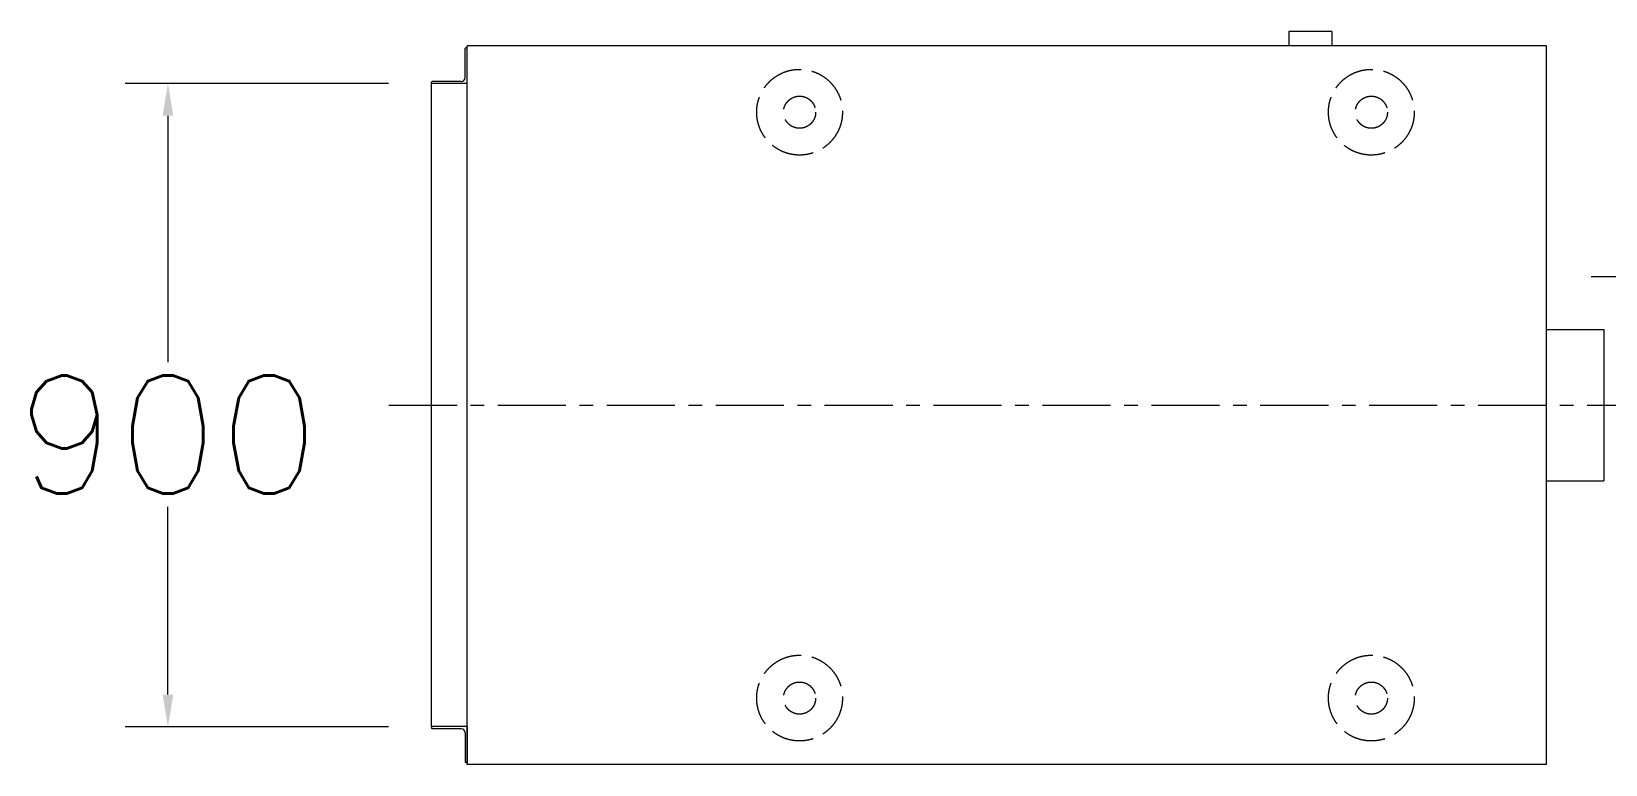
# Model space of a CAD drawing. Header units: millimetres. Extents: x 1925 to 561113, y 7411 to 433459.
# Drawn here: x 403889 to 459829, y 297838 to 323898 of the extents above; entities that cross this region are included whole.
import ezdxf

# ---------------------------------------------------------------- set-up
doc = ezdxf.new("R2010")
doc.units = ezdxf.units.MM
doc.header["$LTSCALE"] = 25.4
doc.linetypes.add('ACAD_ISO02W100', pattern=[15, 12, -3])
doc.linetypes.add('CENTER', pattern=[50.8, 31.75, -6.35, 6.35, -6.35])
doc.layers.get('Defpoints').update_dxf_attribs({"lineweight": 5})
doc.layers.add('CAXA0', color=7, linetype='Continuous', lineweight=5)
doc.layers.add('CAXA1', color=5, linetype='CENTER', lineweight=5)
doc.styles.add('Roman', font='romans')
doc.styles.get("Standard").update_dxf_attribs({"font": 'arial.ttf'})
doc.dimstyles.new('ISO-25', dxfattribs={"dimscale": 30, "dimtxt": 38.1, "dimasz": 38.1, "dimexe": 50.8, "dimexo": 50.8, "dimgap": 15.875, "dimtad": 1, "dimtih": 1, "dimtoh": 1, "dimdec": 1, "dimlfac": 0.03937, "dimdsep": 46, "dimtxsty": 'Standard', "dimcen": 63.5, "dimclrd": 7, "dimclre": 7, "dimclrt": 7, "dimadec": 0, "dimazin": 0, "dimtfac": 1, "dimtdec": 1, "dimtmove": 0, "dimatfit": 3, "dimfxl": 25.4, "dimlwd": 5, "dimlwe": 5, "dimarcsym": 0})

# ---------------------------------------------------------------- blocks, each defined once
blk = doc.blocks.new('*D11')
at = {"color": 7, "linetype": 'Continuous', "lineweight": 5, "transparency": 16777216}
for p, q in [((416581, 322044), (407215, 322044)), ((408739, 320901), (408739, 312145)), ((408739, 300327), (408739, 307001)), ((416581, 299184), (407215, 299184))]:
    blk.add_line(p, q, dxfattribs=at)
at = {"color": 7, "transparency": 16777216}
for points in [[(408548, 320901), (408929, 320901), (408739, 322044)], [(408548, 300327), (408929, 300327), (408739, 299184)]]:
    blk.add_solid(points, dxfattribs=at)
at = {"layer": 'Defpoints', "color": 0, "transparency": 16777216}
for p in [(418105, 322044), (408739, 299184), (418105, 299184)]:
    blk.add_point(p, dxfattribs=at)
at = {"color": 7, "lineweight": 5, "transparency": 16777216, "insert": (408739, 309573), "char_height": 4191, "attachment_point": 5, "style": 'Roman'}
blk.add_mtext('900', dxfattribs=at)

msp = doc.modelspace()

# ---------------------------------------------------------------- linework, layer by layer
at = {"color": 7, "lineweight": 5}
for p, q in [((448579.73, 323898.33), (448579.73, 323390.33)), ((450103.73, 323898.33), (448579.73, 323898.33)), ((450103.73, 323898.33), (450103.73, 323390.33)), ((419375.27, 297837.98), (419375.27, 323390.33)), ((421199.79, 323390.33), (419375.27, 323390.33)), ((457729.19, 323390.33), (420721.47, 323390.33)), ((457729.19, 297837.98), (457729.19, 323390.33)), ((418105.27, 299184.18), (418105.27, 322044.14)), ((457729.19, 313306.39), (459765.04, 313306.39)), ((459765.04, 313306.39), (459765.04, 307921.6)), ((457729.19, 307921.6), (459765.04, 307921.6)), ((457729.19, 297837.98), (419375.27, 297837.98))]:
    msp.add_line(p, q, dxfattribs=at)
at = {"color": 7, "linetype": 'ACAD_ISO02W100', "lineweight": 5, "ltscale": 5}
for centre, radius in [((431186.24, 321028.14), 1524), ((451506.2, 321028.14), 1524), ((431186.24, 321028.14), 571.5), ((451506.2, 321028.14), 571.5), ((431186.24, 300200.18), 1524), ((451506.2, 300200.18), 1524), ((431186.24, 300200.18), 571.5), ((451506.2, 300200.18), 571.5)]:
    msp.add_circle(centre, radius, dxfattribs=at)
at = {"layer": 'CAXA0', "color": 7, "lineweight": 5}
for p, q in [((419299.07, 322260.04), (419299.07, 323288.73)), ((419375.27, 323314.13), (419324.47, 323314.13)), ((419375.27, 322044.14), (419375.27, 323314.13)), ((418105.27, 322044.14), (418105.27, 322094.94)), ((419375.27, 322044.14), (418105.27, 322044.14)), ((419159.37, 322120.34), (418130.67, 322120.34)), ((419375.27, 299184.18), (418105.27, 299184.18)), ((418105.27, 299184.18), (418105.27, 299133.38)), ((419159.37, 299107.98), (418130.67, 299107.98)), ((419299.07, 298968.28), (419299.07, 297939.58)), ((419375.27, 299184.18), (419375.27, 297914.18)), ((419375.27, 297914.18), (419324.47, 297914.18))]:
    msp.add_line(p, q, dxfattribs=at)
for centre, radius, start, end in [((419324.47, 323288.73), 25.4, 90, 180), ((419159.37, 322260.04), 139.7, 270, 0), ((418130.67, 322094.94), 25.4, 90, 180), ((418130.67, 299133.38), 25.4, 180, 270), ((419159.37, 298968.28), 139.7, 0, 90), ((419324.47, 297939.58), 25.4, 180, 270)]:
    msp.add_arc(centre, radius, start, end, dxfattribs=at)
at = {"layer": 'CAXA1', "linetype": 'CENTER', "lineweight": 5, "ltscale": 3}
for p, q in [((459316.7, 315186.06), (471643.38, 315186.06)), ((416593.14, 310614.07), (475540.82, 310614.07))]:
    msp.add_line(p, q, dxfattribs=at)

# ---------------------------------------------------------------- dimensions: what is measured, and where the dimension line sits
at = {"color": 7, "lineweight": 5}
dim = msp.add_linear_dim(base=(408738.71, 299184.13), p1=(418105.27, 322044.13), p2=(418105.27, 299184.13), angle=90, text='900', dimstyle='ISO-25', override={"dimscale": 30, "dimtxt": 139.7, "dimpost": '\\X', "dimtxsty": 'Roman', "dimtmove": 1}, dxfattribs=at)
dim.commit()
dim.dimension.update_dxf_attribs({"geometry": '*D11', "text_midpoint": (408738.71, 309572.8), "dimtype": 160})

doc.saveas('drawing.dxf')
